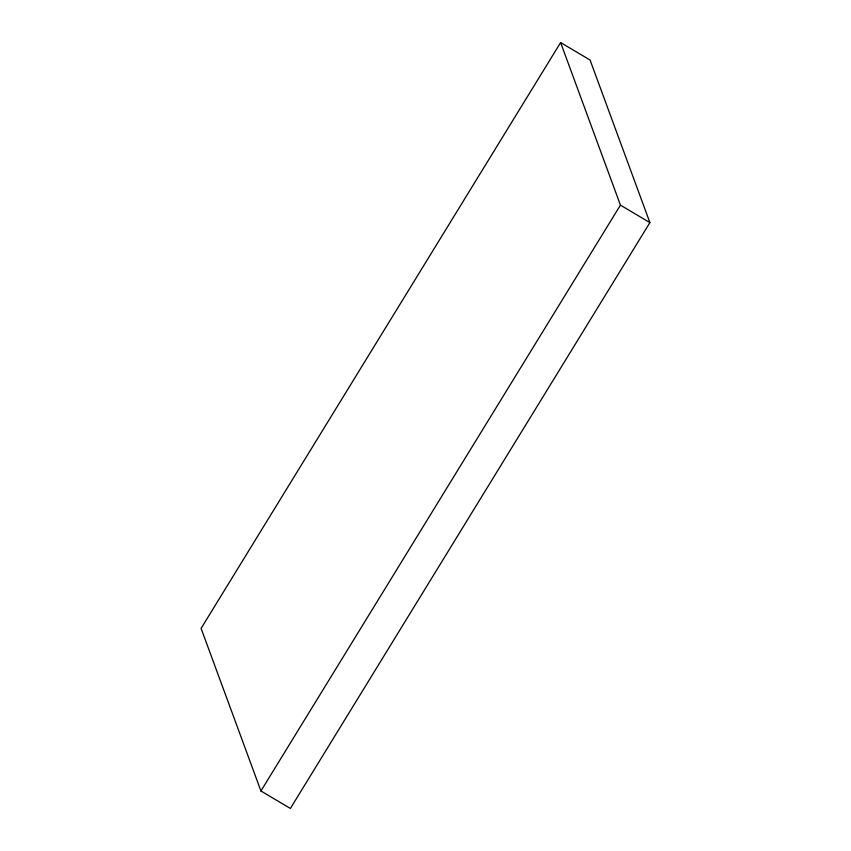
<?xml version="1.0" encoding="UTF-8"?>
<svg xmlns="http://www.w3.org/2000/svg" width="851" height="851" viewBox="0 0 851 851"><rect width="100%" height="100%" fill="white"/><g stroke="black" fill="none" stroke-linecap="round" stroke-linejoin="round"><path stroke-width="1.28" d="M560.618 42.55L201.102 628.389L260.927 790.983L290.382 808.45L649.898 222.611L590.073 60.017L560.618 42.55L620.432 205.134L649.898 222.611M260.927 790.983L620.432 205.134"/></g></svg>
